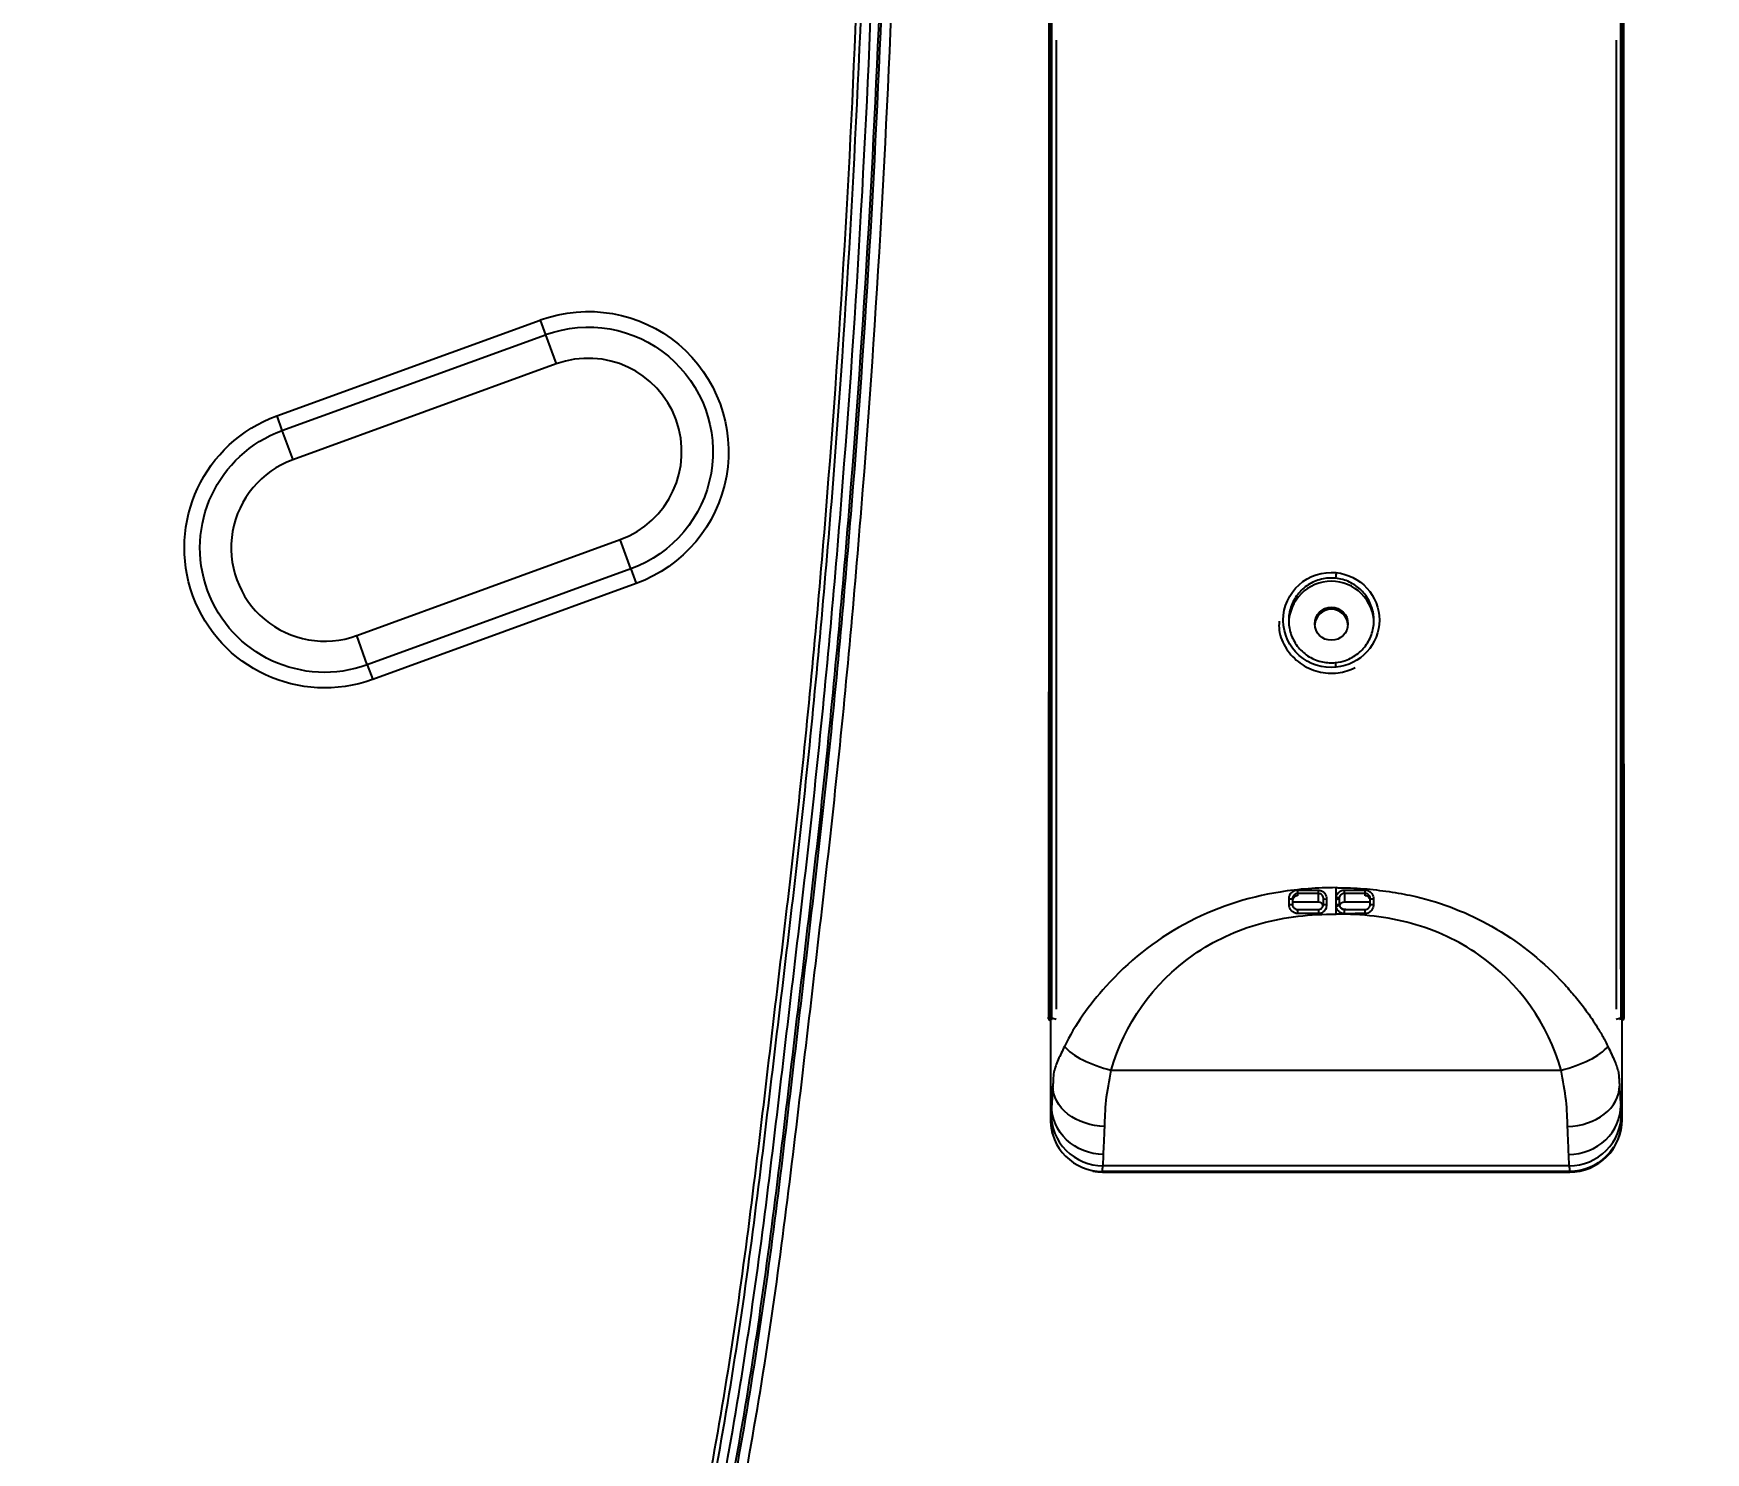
# Model space of a CAD drawing. Header units: millimetres. Extents: x 28 to 2369, y -329 to 1679.
# Drawn here: x 1919.2 to 2080.1, y 1055.6 to 1192.2 of the extents above; entities that cross this region are included whole.
import ezdxf

# ---------------------------------------------------------------- set-up
doc = ezdxf.new("R2010")
doc.units = ezdxf.units.MM
doc.layers.get('Defpoints').update_dxf_attribs({"linetype": 'CONTINUOUS'})
doc.layers.add('1LINE', color=7, linetype='CONTINUOUS')
doc.styles.add('Annotative', font='malgun.ttf')
doc.dimstyles.new('WOO', dxfattribs={"dimtxt": 20, "dimasz": 2, "dimexe": 1.25, "dimexo": 0.3, "dimgap": 1, "dimtad": 1, "dimdec": 1, "dimzin": 1, "dimdsep": 46, "dimtxsty": 'Annotative', "dimcen": 0, "dimclrd": 1, "dimclre": 1, "dimclrt": 2, "dimadec": 0, "dimazin": 0, "dimtfac": 1, "dimtdec": 1, "dimtofl": 0, "dimtmove": 0, "dimatfit": 3, "dimfxl": 0, "dimarcsym": 0})

# ---------------------------------------------------------------- blocks, each defined once
blk = doc.blocks.new('*D14')
at = {"layer": '1LINE', "color": 1, "lineweight": -2}
for p, q in [((1882.84, 1304.92), (2123.76, 1304.92)), ((2122.51, 1302.92), (2122.51, 846.68)), ((1807.34, 844.68), (2123.76, 844.68))]:
    blk.add_line(p, q, dxfattribs=at)
at = {"layer": '1LINE', "color": 1}
for points in [[(2122.18, 1302.92), (2122.84, 1302.92), (2122.51, 1304.92)], [(2122.18, 846.68), (2122.84, 846.68), (2122.51, 844.68)]]:
    blk.add_solid(points, dxfattribs=at)
at = {"layer": 'Defpoints', "color": 0}
for p in [(1882.54, 1304.92, 0), (1807.04, 844.68), (2122.51, 844.68)]:
    blk.add_point(p, dxfattribs=at)
at = {"layer": '1LINE', "color": 2, "insert": (2111.18, 1074.8), "char_height": 20, "attachment_point": 5, "rotation": 90, "style": 'Annotative'}
blk.add_mtext('460', dxfattribs=at)
blk = doc.blocks.new('*D15')
at = {"layer": '1LINE', "color": 1, "lineweight": -2}
for p, q in [((1882.84, 1342.52), (2179.26, 1342.52)), ((2178.01, 846.68), (2178.01, 1340.52)), ((1807.34, 844.68), (2179.26, 844.68))]:
    blk.add_line(p, q, dxfattribs=at)
at = {"layer": '1LINE', "color": 1}
for points in [[(2177.68, 1340.52), (2178.35, 1340.52), (2178.01, 1342.52)], [(2177.68, 846.68), (2178.35, 846.68), (2178.01, 844.68)]]:
    blk.add_solid(points, dxfattribs=at)
at = {"layer": 'Defpoints', "color": 0}
for p in [(1882.54, 1342.52, 0), (2178.01, 1342.52), (1807.04, 844.68)]:
    blk.add_point(p, dxfattribs=at)
at = {"layer": '1LINE', "color": 2, "insert": (2166.68, 1093.6), "char_height": 20, "attachment_point": 5, "rotation": 90, "style": 'Annotative'}
blk.add_mtext('498', dxfattribs=at)

msp = doc.modelspace()

# ---------------------------------------------------------------- linework, layer by layer
at = {"layer": '1LINE'}
for p, q in [((1942.57, 1155.4), (1967.94, 1164.63)), ((1967.94, 1164.63), (1968.46, 1163.22)), ((1943.08, 1153.99), (1968.46, 1163.22)), ((1968.46, 1163.22), (1969.48, 1160.4)), ((1969.48, 1160.4), (1944.11, 1151.17)), ((1942.57, 1155.4), (1943.08, 1153.99)), ((1943.08, 1153.99), (1944.11, 1151.17)), ((1950.27, 1134.26), (1975.64, 1143.49)), ((1976.66, 1140.67), (1975.64, 1143.49)), ((1976.66, 1140.67), (1951.29, 1131.44)), ((1976.66, 1140.67), (1977.18, 1139.26)), ((1977.18, 1139.26), (1951.81, 1130.03)), ((1951.29, 1131.44), (1950.27, 1134.26)), ((1951.29, 1131.44), (1951.81, 1130.03)), ((2040.84, 1109.41), (2040.84, 1109.2)), ((2042.84, 1108.59), (2042.84, 1109.42)), ((2045.34, 1109.42), (2045.34, 1108.59)), ((2047.34, 1109.2), (2047.34, 1109.41)), ((2042.84, 1108.59), (2040.34, 1108.59)), ((2047.84, 1108.59), (2045.34, 1108.59)), ((2016.86, 1097.45), (2016.86, 1097.51)), ((2017.18, 1097.32), (2017.17, 1097.4)), ((2071.92, 1097.33), (2071.94, 1097.4)), ((2072.24, 1097.51), (2072.24, 1097.45)), ((2022.9, 1092.42), (2066.21, 1092.42)), ((2067.05, 1082.65), (2022.05, 1082.65)), ((2067.05, 1082.65), (2022.06, 1082.65)), ((2067, 1083.19), (2022.11, 1083.19))]:
    msp.add_line(p, q, dxfattribs=at)
at = {"layer": '1LINE', "extrusion": (-1.0676e-27, -5.81175e-12, -1)}
for centre, radius, start, end in [((-1972.56, 1151.95, 0), 13.5, 70, 250), ((-1972.56, 1151.95, 0), 12, 70, 250), ((-1947.19, 1142.71, 0), 13.5, 250, 70), ((-1947.19, 1142.71, 0), 12, 250, 70)]:
    msp.add_arc(centre, radius, start, end, dxfattribs=at)
at = {"layer": '1LINE'}
for centre, start, end in [((1972.56, 1151.95, 0), 290, 110), ((1947.19, 1142.71, 0), 110, 290)]:
    msp.add_arc(centre, 9, start, end, dxfattribs=at)
for centre, major_axis, ratio, start_param, end_param in [((2044.55, 1140.26), (-0.051, -0.497), 0.008808, 4.624951, 6.204252), ((2044.09, 1135.39), (4.1, 0), 0.996854, 1.570796, 3.141592), ((2044.09, 1135.39), (4.1, 0), 0.996854, 0, 1.570797), ((2044.09, 1135.19), (1.6, 0), 0.996854, 1.570795, 3.079444), ((2044.09, 1135.19), (1.6, 0), 0.996854, 0.062145, 1.570795), ((2040.84, 1109.71), (-0.001, 0.3), 0.059087, 1.453724, 3.062114), ((2042.84, 1109.71), (-0.001, 0.3), 0.024686, 1.484222, 3.062229), ((2045.34, 1109.72), (0, 0.3), 0.010807, 3.241459, 4.792574), ((2047.34, 1109.71), (0.001, 0.3), 0.041992, 3.221003, 4.812352), ((2040.04, 1108.91), (0.3, 0), 0.03212, 4.657759, 6.283185), ((2040.04, 1108.4), (0.3, 0), 0.137472, 4.672642, 6.283185), ((2040.84, 1107.58), (0, 0.3), 0.008013, 6.217838, 8.188742), ((2042.84, 1107.59), (0, 0.3), 0.00111, 6.203846, 8.228479), ((2042.84, 1108.09), (-0.5, 0), 0.996854, 3.45016, 4.712389), ((2043.64, 1108.91), (0.3, 0), 0.090009, 3.141593, 4.703854), ((2043.64, 1108.41), (0.3, 0), 0.197899, 3.141593, 4.7068), ((2044.54, 1108.91), (0.3, 0), 0.092367, 4.712323, 6.283185), ((2044.54, 1108.41), (0.3, 0), 0.200358, 4.712346, 6.283185), ((2045.34, 1108.09), (-0.5, 0), 0.996854, 4.712389, 5.952094), ((2045.34, 1107.59), (0, 0.3), 0.000261, 4.329734, 6.362525), ((2047.34, 1107.58), (0, 0.3), 0.003629, 4.355156, 6.359964), ((2048.14, 1108.91), (0.3, 0), 0.054721, 3.141593, 4.752111), ((2048.14, 1108.4), (0.3, 0), 0.161064, 3.141593, 4.740283), ((2017.26, 1097.51), (-0.4, 0), 0.996854, 6.282541, 7.29314), ((2017.26, 1097.51), (-0.2, 0), 0.996854, 0.3201, 1.570796), ((2071.84, 1097.51), (-0.2, 0), 0.996854, 1.570796, 2.825604), ((2071.84, 1097.51), (-0.4, 0), 0.996854, 2.131538, 3.142237), ((2022.9, 1094.33), (4.82, -1.34), 0.369824, 3.623353, 4.815019), ((2066.21, 1094.33), (-4.82, -1.34), 0.369824, 1.468166, 2.659832), ((2022.11, 1088.18), (4.93, -0.82), 0.996768, 3.29529, 4.876602), ((2067, 1088.18), (-4.93, -0.82), 0.996768, 1.406583, 2.987896)]:
    msp.add_ellipse(centre, major_axis=major_axis, ratio=ratio, start_param=start_param, end_param=end_param, dxfattribs=at)
msp.add_ellipse((2044.09, 1135.39), major_axis=(1.6, 0), ratio=0.996854, dxfattribs=at)
for points, degree in [([(2072.05, 1337.85), (2072.02, 1257.73), (2071.99, 1177.62), (2072.04, 1097.51)], 3), ([(2072.05, 1337.85), (2072.04, 1254.45), (2072.04, 1171.04), (2072.05, 1087.64)], 3), ([(2072.25, 1337.85), (2072.22, 1257.73), (2072.19, 1177.62), (2072.24, 1097.51)], 3), ([(2016.88, 1258.04), (2016.9, 1204.53), (2016.9, 1151.02), (2016.86, 1097.51)], 3), ([(2017.06, 1258.04), (2017.06, 1201.24), (2017.06, 1144.44), (2017.05, 1087.64)], 3), ([(2016.89, 1192.22), (2016.89, 1191.22), (2016.89, 1190.21), (2016.89, 1189.21)], 3), ([(2017.6, 1191.56), (2017.6, 1162.31), (2017.6, 1133.06), (2017.6, 1103.81)], 3), ([(2071.51, 1191.56), (2071.51, 1147.68), (2071.51, 1103.81)], 2), ([(2072.21, 1189.18), (2072.21, 1190.19), (2072.21, 1191.2), (2072.21, 1192.21)], 3), ([(2044.55, 1109.98), (2042.76, 1109.98), (2040.96, 1109.85), (2039.15, 1109.56)], 3), ([(2042.84, 1109.42), (2042.17, 1109.42), (2041.5, 1109.41), (2040.84, 1109.41)], 3), ([(2044.54, 1108.89), (2044.54, 1108.95), (2044.54, 1109), (2044.55, 1109.06)], 3), ([(2044.55, 1109.06), (2044.55, 1109.37), (2044.55, 1109.67), (2044.55, 1109.98)], 3), ([(2044.55, 1109.06), (2044.7, 1109.03), (2044.84, 1109.01), (2044.85, 1109.02)], 3), ([(2044.85, 1109.02), (2044.84, 1108.98), (2044.84, 1108.95), (2044.84, 1108.91)], 3), ([(2047.34, 1109.41), (2046.67, 1109.42), (2046, 1109.42), (2045.34, 1109.42)], 3), ([(2040.02, 1108.36), (2040.02, 1108.54), (2040.02, 1108.72), (2040.02, 1108.9)], 3), ([(2040.34, 1108.91), (2040.34, 1108.74), (2040.34, 1108.57), (2040.34, 1108.4)], 3), ([(2040.84, 1107.88), (2041.5, 1107.88), (2042.17, 1107.88), (2042.84, 1107.88)], 3), ([(2043.34, 1108.41), (2043.34, 1108.57), (2043.34, 1108.74), (2043.34, 1108.91)], 3), ([(2043.63, 1108.89), (2043.63, 1108.71), (2043.63, 1108.53), (2043.63, 1108.35)], 3), ([(2044.55, 1108.17), (2044.54, 1108.23), (2044.54, 1108.29), (2044.54, 1108.35)], 3), ([(2044.85, 1108.3), (2044.86, 1108.27), (2044.71, 1108.2), (2044.55, 1108.17)], 3), ([(2044.55, 1107.44), (2044.55, 1107.68), (2044.55, 1107.92), (2044.55, 1108.17)], 3), ([(2044.84, 1108.41), (2044.84, 1108.37), (2044.84, 1108.34), (2044.85, 1108.3)], 3), ([(2045.34, 1107.88), (2046, 1107.88), (2046.67, 1107.88), (2047.34, 1107.88)], 3), ([(2047.84, 1108.4), (2047.84, 1108.57), (2047.84, 1108.74), (2047.84, 1108.91)], 3), ([(2048.15, 1108.89), (2048.15, 1108.71), (2048.14, 1108.53), (2048.14, 1108.36)], 3), ([(2017.6, 1103.81), (2017.6, 1101.97), (2017.6, 1100.13), (2017.6, 1098.29)], 3), ([(2071.51, 1103.81), (2071.51, 1101.05), (2071.51, 1098.29)], 2), ([(2022.39, 1100.48), (2020.79, 1098.69), (2019.4, 1096.78), (2018.4, 1094.69)], 3), ([(2017.06, 1097.51), (2016.86, 1097.51)], 1), ([(2017.07, 1097.12), (2016.95, 1097.2), (2016.86, 1097.33), (2016.86, 1097.45)], 3), ([(2017.6, 1097.3), (2017.45, 1097.33), (2017.31, 1097.37), (2017.17, 1097.4)], 3), ([(2071.94, 1097.4), (2071.8, 1097.37), (2071.65, 1097.33), (2071.51, 1097.3)], 3), ([(2072.04, 1097.45), (2072.04, 1097.43), (2072.01, 1097.42), (2071.94, 1097.4)], 3), ([(2072.04, 1097.51), (2072.24, 1097.51)], 1), ([(2072.24, 1097.45), (2072.24, 1097.33), (2072.15, 1097.2), (2072.04, 1097.12)], 3), ([(2017.11, 1088.24), (2017.08, 1088.03), (2017.06, 1087.83), (2017.05, 1087.64)], 3), ([(2017.16, 1089.02), (2017.14, 1088.59), (2017.12, 1088.33), (2017.11, 1088.24)], 3), ([(2072, 1088.24), (2072.02, 1088.04), (2072.03, 1087.84), (2072.05, 1087.64)], 3), ([(2017.06, 1087.59), (2017.06, 1087.11), (2017.13, 1086.63), (2017.27, 1086.17)], 3), ([(2022.16, 1084.3), (2022.19, 1084.95), (2022.22, 1085.85), (2022.28, 1086.98)], 3), ([(2066.94, 1084.3), (2066.91, 1084.95), (2066.88, 1085.85), (2066.83, 1086.98)], 3), ([(2022.11, 1083.19), (2022.12, 1083.32), (2022.14, 1083.69), (2022.16, 1084.3)], 3), ([(2067, 1083.19), (2066.98, 1083.32), (2066.97, 1083.69), (2066.94, 1084.3)], 3), ([(2021.14, 1082.69), (2021.44, 1082.63), (2021.75, 1082.6), (2022.06, 1082.6)], 3), ([(2022.05, 1082.65), (2022.06, 1082.83), (2022.08, 1083.01), (2022.11, 1083.19)], 3), ([(2022.06, 1082.6), (2022.06, 1082.65)], 1), ([(2067.05, 1082.65), (2067.05, 1082.83), (2067.03, 1083.01), (2067, 1083.19)], 3), ([(2067.05, 1082.6), (2067.05, 1082.65)], 1)]:
    msp.add_open_spline(points, degree=degree, dxfattribs=at)
for points, knots in [([(2072.21, 1192.21), (2072.21, 1200.68), (2072.22, 1249.2), (2072.24, 1297.73), (2072.25, 1337.79)], [0, 0, 0, 0, 0.174529, 1, 1, 1, 1]), ([(2017.08, 1258.03), (2017.09, 1242.94), (2017.09, 1227.84), (2017.09, 1174.33), (2017.09, 1135.92), (2017.06, 1097.51)], [0, 0, 0, 0, 0.282137, 0.282137, 1, 1, 1, 1]), ([(1807.04, 849.35), (1816.49, 849.36), (1825.95, 850.29), (1844.26, 853.84), (1853.16, 856.45), (1870.42, 863.44), (1878.86, 867.9), (1894.37, 878.31), (1901.53, 884.26), (1915.13, 897.05), (1921.6, 903.94), (1933.48, 918.33), (1938.92, 925.87), (1948.84, 941.59), (1953.33, 949.81), (1961.2, 966.86), (1964.51, 975.57), (1973.6, 1001.94), (1978.64, 1019.82), (1984.59, 1047.11), (1986.31, 1056.29), (1989.17, 1074.78), (1990.26, 1084.05), (1992.44, 1102.6), (1993.57, 1111.87), (1995.51, 1130.45), (1996.34, 1139.74), (1998.54, 1167.67), (1999.57, 1186.32), (2000.15, 1205.02)], [0, 0, 0, 0, 0.0625, 0.0625, 0.125, 0.125, 0.1875, 0.1875, 0.25, 0.25, 0.3125, 0.3125, 0.375, 0.375, 0.4375, 0.4375, 0.5, 0.5, 0.625, 0.625, 0.6875, 0.6875, 0.75, 0.75, 0.8125, 0.8125, 0.875, 0.875, 1, 1, 1, 1]), ([(2000.93, 1204.99), (2000.35, 1186.25), (1999.32, 1167.54), (1997.11, 1139.54), (1996.28, 1130.22), (1994.33, 1111.6), (1993.2, 1102.3), (1991.01, 1083.7), (1989.91, 1074.4), (1987.04, 1055.87), (1985.3, 1046.66), (1979.32, 1019.31), (1974.26, 1001.39), (1965.12, 974.95), (1961.79, 966.22), (1953.86, 949.13), (1949.35, 940.9), (1939.38, 925.15), (1933.91, 917.61), (1921.98, 903.19), (1915.49, 896.29), (1901.83, 883.49), (1894.65, 877.53), (1879.07, 867.12), (1870.61, 862.65), (1853.3, 855.67), (1844.38, 853.05), (1826.01, 849.5), (1816.51, 848.57), (1807.04, 848.56)], [0, 0, 0, 0, 0.125, 0.125, 0.1875, 0.1875, 0.25, 0.25, 0.3125, 0.3125, 0.375, 0.375, 0.5, 0.5, 0.5625, 0.5625, 0.625, 0.625, 0.6875, 0.6875, 0.75, 0.75, 0.8125, 0.8125, 0.875, 0.875, 0.9375, 0.9375, 1, 1, 1, 1]), ([(1998.7, 1204.67), (1998.12, 1186.2), (1997.11, 1167.75), (1994.95, 1140.13), (1994.12, 1130.93), (1992.24, 1112.55), (1991.11, 1103.4), (1988.94, 1085.08), (1987.88, 1075.91), (1985.14, 1057.73), (1983.47, 1048.71), (1977.69, 1021.84), (1972.78, 1004.17), (1963.91, 978.04), (1960.71, 969.39), (1953.07, 952.38), (1948.62, 944.03), (1938.79, 928.15), (1933.4, 920.54), (1921.6, 906.03), (1915.17, 899.1), (1901.66, 886.21), (1894.55, 880.21), (1879.16, 869.68), (1870.75, 865.13), (1853.41, 857.98), (1844.46, 855.31), (1826.02, 851.68), (1816.52, 850.73), (1807.04, 850.72)], [0, 0, 0, 0, 0.125, 0.125, 0.1875, 0.1875, 0.25, 0.25, 0.3125, 0.3125, 0.375, 0.375, 0.5, 0.5, 0.5625, 0.5625, 0.625, 0.625, 0.6875, 0.6875, 0.75, 0.75, 0.8125, 0.8125, 0.875, 0.875, 0.9375, 0.9375, 1, 1, 1, 1]), ([(1807.04, 850.23), (1816.1, 850.24), (1825.1, 851.08), (1842.98, 854.43), (1851.89, 856.96), (1869.43, 863.93), (1877.68, 868.25), (1893.18, 878.52), (1900.45, 884.51), (1921, 903.74), (1932.84, 918), (1947.78, 941.56), (1952.32, 949.83), (1960.22, 966.84), (1963.53, 975.55), (1972.64, 1001.91), (1977.68, 1019.8), (1983.66, 1047.12), (1985.4, 1056.34), (1988.24, 1074.8), (1989.32, 1084.06), (1991.51, 1102.57), (1992.66, 1111.82), (1994.56, 1130.34), (1995.4, 1139.62), (1997.59, 1167.45), (1998.61, 1186.04), (1999.2, 1204.65)], [0, 0, 0, 0, 0.0625, 0.0625, 0.125, 0.125, 0.1875, 0.1875, 0.25, 0.25, 0.375, 0.375, 0.4375, 0.4375, 0.5, 0.5, 0.625, 0.625, 0.6875, 0.6875, 0.75, 0.75, 0.8125, 0.8125, 0.875, 0.875, 1, 1, 1, 1]), ([(2001.13, 1204.65), (2000.54, 1185.92), (1999.51, 1167.22), (1997.3, 1139.24), (1996.46, 1129.92), (1994.51, 1111.31), (1993.38, 1102.03), (1991.2, 1083.44), (1990.1, 1074.15), (1987.22, 1055.62), (1985.47, 1046.4), (1979.47, 1019.02), (1974.4, 1001.08), (1965.24, 974.64), (1961.9, 965.91), (1953.95, 948.83), (1949.43, 940.61), (1939.44, 924.86), (1933.97, 917.33), (1922.04, 902.93), (1915.54, 896.04), (1901.87, 883.23), (1894.67, 877.28), (1879.1, 866.88), (1870.63, 862.42), (1853.3, 855.43), (1844.37, 852.82), (1826, 849.26), (1816.52, 848.34), (1807.04, 848.32)], [0, 0, 0, 0, 0.125, 0.125, 0.1875, 0.1875, 0.25, 0.25, 0.3125, 0.3125, 0.375, 0.375, 0.5, 0.5, 0.5625, 0.5625, 0.625, 0.625, 0.6875, 0.6875, 0.75, 0.75, 0.8125, 0.8125, 0.875, 0.875, 0.9375, 0.9375, 1, 1, 1, 1]), ([(1807.04, 847.33), (1816.54, 847.35), (1826.05, 848.28), (1844.48, 851.83), (1853.44, 854.44), (1870.82, 861.42), (1879.32, 865.87), (1894.96, 876.26), (1902.19, 882.21), (1915.93, 895.02), (1922.45, 901.92), (1934.45, 916.34), (1939.96, 923.88), (1950.01, 939.64), (1954.56, 947.87), (1962.58, 964.98), (1965.95, 973.72), (1975.18, 1000.22), (1980.28, 1018.21), (1986.33, 1045.65), (1988.09, 1054.89), (1991, 1073.48), (1992.12, 1082.82), (1994.31, 1101.51), (1995.45, 1110.85), (1997.42, 1129.56), (1998.26, 1138.92), (2000.48, 1167.03), (2001.51, 1185.81), (2002.11, 1204.62)], [0, 0, 0, 0, 0.0625, 0.0625, 0.125, 0.125, 0.1875, 0.1875, 0.25, 0.25, 0.3125, 0.3125, 0.375, 0.375, 0.4375, 0.4375, 0.5, 0.5, 0.625, 0.625, 0.6875, 0.6875, 0.75, 0.75, 0.8125, 0.8125, 0.875, 0.875, 1, 1, 1, 1]), ([(2017.17, 1097.4), (2017.18, 1117.43), (2017.19, 1151.25), (2017.19, 1185.08), (2017.19, 1198.87)], [0, 0, 0, 0, 0.592087, 1, 1, 1, 1]), ([(2071.91, 1198.79), (2071.91, 1185.02), (2071.91, 1151.22), (2071.93, 1117.43), (2071.94, 1097.4)], [0, 0, 0, 0, 0.407441, 1, 1, 1, 1]), ([(2039.45, 1135.68), (2039.45, 1135.7), (2039.45, 1135.72), (2039.45, 1137.03), (2040.03, 1138.3), (2041.94, 1140), (2043.26, 1140.44), (2044.55, 1140.31)], [0, 0, 0, 0, 0.00801, 0.00801, 0.504005, 0.504005, 1, 1, 1, 1]), ([(2044.5, 1139.77), (2044.04, 1139.81), (2043.57, 1139.78), (2042.68, 1139.57), (2042.25, 1139.38), (2041.48, 1138.89), (2041.13, 1138.57), (2040.57, 1137.84), (2040.34, 1137.43), (2040.05, 1136.56), (2039.98, 1136.09), (2039.99, 1135.18), (2040.08, 1134.72), (2040.39, 1133.87), (2040.63, 1133.46), (2041.21, 1132.76), (2041.56, 1132.45), (2042.35, 1131.98), (2042.79, 1131.81), (2043.65, 1131.63), (2044.08, 1131.6), (2044.5, 1131.65)], [0, 0, 0, 0, 0.100803, 0.100803, 0.201607, 0.201607, 0.302436, 0.302436, 0.403326, 0.403326, 0.504131, 0.504131, 0.604762, 0.604762, 0.705472, 0.705472, 0.806451, 0.806451, 0.907462, 0.907462, 1, 1, 1, 1]), ([(2044.5, 1131.65), (2044.83, 1131.68), (2045.15, 1131.75), (2045.89, 1132.01), (2046.3, 1132.24), (2047.02, 1132.82), (2047.33, 1133.17), (2047.81, 1133.94), (2047.99, 1134.38), (2048.19, 1135.27), (2048.21, 1135.73), (2048.1, 1136.64), (2047.97, 1137.09), (2047.56, 1137.91), (2047.29, 1138.3), (2046.63, 1138.94), (2046.24, 1139.21), (2045.41, 1139.6), (2044.96, 1139.72), (2044.5, 1139.77)], [0, 0, 0, 0, 0.081412, 0.081412, 0.196388, 0.196388, 0.311278, 0.311278, 0.425985, 0.425985, 0.540714, 0.540714, 0.655554, 0.655554, 0.770386, 0.770386, 0.885189, 0.885189, 1, 1, 1, 1]), ([(2044.55, 1140.31), (2045.69, 1140.19), (2046.75, 1139.66), (2048.27, 1137.99), (2048.71, 1136.87), (2048.71, 1134.63), (2048.27, 1133.5), (2046.76, 1131.86), (2045.69, 1131.32), (2044.55, 1131.2)], [0, 0, 0, 0, 0.25, 0.25, 0.5, 0.5, 0.75, 0.75, 1, 1, 1, 1]), ([(2039.08, 1135.63), (2039.04, 1135.34), (2039.03, 1134.42), (2039.68, 1132.92), (2041, 1131.5), (2042.79, 1130.67), (2044.69, 1130.55), (2045.84, 1130.91), (2046.38, 1131.17)], [0, 0, 0, 0, 0.084254, 0.271245, 0.458425, 0.645809, 0.832929, 1, 1, 1, 1]), ([(2044.55, 1131.2), (2043.26, 1131.07), (2041.94, 1131.5), (2040.05, 1133.18), (2039.47, 1134.41), (2039.45, 1135.68)], [0, 0, 0, 0, 0.50407, 0.50407, 1, 1, 1, 1]), ([(2044.55, 1131.2), (2044.55, 1131.26), (2044.54, 1131.31), (2044.53, 1131.41), (2044.52, 1131.46), (2044.52, 1131.53), (2044.51, 1131.56), (2044.5, 1131.63), (2044.5, 1131.65), (2044.5, 1131.65)], [0, 0, 0, 0, 0.218518, 0.218518, 0.437035, 0.437035, 0.615502, 0.615502, 1, 1, 1, 1]), ([(2039.15, 1109.56), (2035.96, 1109.05), (2032.79, 1108.02), (2027.03, 1104.87), (2024.5, 1102.83), (2022.39, 1100.48)], [0, 0, 0, 0, 0.5, 0.5, 1, 1, 1, 1]), ([(2040.02, 1108.9), (2040.02, 1108.96), (2040.02, 1109.02), (2040.06, 1109.18), (2040.09, 1109.27), (2040.18, 1109.43), (2040.24, 1109.5), (2040.39, 1109.62), (2040.47, 1109.67), (2040.64, 1109.73), (2040.73, 1109.74), (2040.82, 1109.74)], [0, 0, 0, 0, 0.14431, 0.14431, 0.36312, 0.36312, 0.578216, 0.578216, 0.78995, 0.78995, 1, 1, 1, 1]), ([(2040.84, 1109.41), (2040.78, 1109.41), (2040.72, 1109.4), (2040.62, 1109.36), (2040.57, 1109.33), (2040.48, 1109.26), (2040.44, 1109.22), (2040.38, 1109.13), (2040.36, 1109.07), (2040.34, 1108.98), (2040.34, 1108.94), (2040.34, 1108.91)], [0, 0, 0, 0, 0.214824, 0.214824, 0.4295, 0.4295, 0.644139, 0.644139, 0.859181, 0.859181, 1, 1, 1, 1]), ([(2040.84, 1109.2), (2040.78, 1109.2), (2040.72, 1109.19), (2040.62, 1109.15), (2040.57, 1109.12), (2040.48, 1109.05), (2040.44, 1109.01), (2040.38, 1108.91), (2040.36, 1108.86), (2040.34, 1108.77), (2040.34, 1108.73), (2040.34, 1108.69)], [0, 0, 0, 0, 0.21328, 0.21328, 0.426543, 0.426543, 0.640006, 0.640006, 0.853345, 0.853345, 1, 1, 1, 1]), ([(2040.82, 1109.74), (2041.02, 1109.74), (2041.22, 1109.74), (2041.89, 1109.74), (2042.36, 1109.74), (2042.83, 1109.74)], [0, 0, 0, 0, 0.298181, 0.298181, 1, 1, 1, 1]), ([(2042.83, 1109.74), (2042.89, 1109.74), (2042.95, 1109.73), (2043.1, 1109.7), (2043.19, 1109.66), (2043.34, 1109.56), (2043.4, 1109.49), (2043.52, 1109.34), (2043.56, 1109.26), (2043.62, 1109.08), (2043.63, 1108.98), (2043.63, 1108.89)], [0, 0, 0, 0, 0.144433, 0.144433, 0.353029, 0.353029, 0.564353, 0.564353, 0.781152, 0.781152, 1, 1, 1, 1]), ([(2043.34, 1108.91), (2043.34, 1108.97), (2043.33, 1109.03), (2043.29, 1109.13), (2043.26, 1109.18), (2043.19, 1109.27), (2043.15, 1109.31), (2043.06, 1109.37), (2043.01, 1109.39), (2042.91, 1109.41), (2042.87, 1109.42), (2042.84, 1109.42)], [0, 0, 0, 0, 0.215678, 0.215678, 0.429251, 0.429251, 0.640186, 0.640186, 0.85192, 0.85192, 1, 1, 1, 1]), ([(2044.55, 1109.98), (2044.69, 1109.98), (2045.68, 1109.97), (2047.49, 1109.9), (2049.14, 1109.67), (2049.95, 1109.56)], [0, 0, 0, 0, 0.074293, 0.547453, 1, 1, 1, 1]), ([(2044.55, 1109.06), (2044.55, 1109.07), (2044.55, 1109.07), (2044.58, 1109.17), (2044.61, 1109.26), (2044.71, 1109.42), (2044.77, 1109.5), (2044.91, 1109.61), (2044.99, 1109.66), (2045.16, 1109.73), (2045.25, 1109.74), (2045.34, 1109.74)], [0, 0, 0, 0, 0.01705, 0.01705, 0.267522, 0.267522, 0.51532, 0.51532, 0.759135, 0.759135, 1, 1, 1, 1]), ([(2045.34, 1109.42), (2045.28, 1109.42), (2045.22, 1109.41), (2045.12, 1109.37), (2045.07, 1109.34), (2044.98, 1109.27), (2044.94, 1109.23), (2044.88, 1109.14), (2044.86, 1109.08), (2044.85, 1109.03), (2044.85, 1109.02), (2044.85, 1109.02)], [0, 0, 0, 0, 0.245762, 0.245762, 0.491561, 0.491561, 0.737314, 0.737314, 0.983278, 0.983278, 1, 1, 1, 1]), ([(2045.34, 1109.74), (2045.54, 1109.74), (2045.74, 1109.74), (2046.41, 1109.74), (2046.88, 1109.74), (2047.35, 1109.74)], [0, 0, 0, 0, 0.298481, 0.298481, 1, 1, 1, 1]), ([(2047.84, 1108.91), (2047.84, 1108.97), (2047.83, 1109.02), (2047.79, 1109.13), (2047.76, 1109.18), (2047.69, 1109.27), (2047.65, 1109.31), (2047.55, 1109.37), (2047.5, 1109.39), (2047.41, 1109.41), (2047.37, 1109.41), (2047.34, 1109.41)], [0, 0, 0, 0, 0.21628, 0.21628, 0.431358, 0.431358, 0.645275, 0.645275, 0.859348, 0.859348, 1, 1, 1, 1]), ([(2047.84, 1108.69), (2047.84, 1108.75), (2047.83, 1108.81), (2047.79, 1108.91), (2047.76, 1108.97), (2047.69, 1109.06), (2047.65, 1109.09), (2047.55, 1109.15), (2047.5, 1109.18), (2047.41, 1109.2), (2047.37, 1109.2), (2047.34, 1109.2)], [0, 0, 0, 0, 0.219354, 0.219354, 0.439164, 0.439164, 0.652774, 0.652774, 0.864316, 0.864316, 1, 1, 1, 1]), ([(2047.35, 1109.74), (2047.41, 1109.74), (2047.47, 1109.74), (2047.61, 1109.7), (2047.7, 1109.66), (2047.85, 1109.56), (2047.92, 1109.5), (2048.03, 1109.35), (2048.08, 1109.26), (2048.13, 1109.08), (2048.15, 1108.99), (2048.15, 1108.89)], [0, 0, 0, 0, 0.137441, 0.137441, 0.347935, 0.347935, 0.561307, 0.561307, 0.77919, 0.77919, 1, 1, 1, 1]), ([(2049.95, 1109.56), (2050.71, 1109.43), (2054.07, 1108.81), (2059.98, 1106.46), (2064.48, 1102.9), (2066.5, 1100.7), (2066.71, 1100.48)], [0, 0, 0, 0, 0.114945, 0.512453, 0.949793, 1, 1, 1, 1]), ([(2022.9, 1092.42), (2024.13, 1096.83), (2026.9, 1100.75), (2032.77, 1104.88), (2034.95, 1105.89), (2039.66, 1107.18), (2042.09, 1107.44), (2044.55, 1107.44)], [0, 0, 0, 0, 0.5, 0.5, 0.75, 0.75, 1, 1, 1, 1]), ([(2040.83, 1107.49), (2040.78, 1107.49), (2040.74, 1107.49), (2040.6, 1107.52), (2040.51, 1107.56), (2040.35, 1107.66), (2040.27, 1107.73), (2040.15, 1107.88), (2040.11, 1107.97), (2040.04, 1108.16), (2040.02, 1108.26), (2040.02, 1108.36)], [0, 0, 0, 0, 0.108478, 0.108478, 0.322165, 0.322165, 0.546639, 0.546639, 0.772498, 0.772498, 1, 1, 1, 1]), ([(2040.34, 1108.4), (2040.34, 1108.34), (2040.35, 1108.28), (2040.38, 1108.17), (2040.41, 1108.12), (2040.49, 1108.03), (2040.53, 1107.99), (2040.63, 1107.93), (2040.69, 1107.9), (2040.77, 1107.89), (2040.81, 1107.88), (2040.84, 1107.88)], [0, 0, 0, 0, 0.22468, 0.22468, 0.450406, 0.450406, 0.676258, 0.676258, 0.891061, 0.891061, 1, 1, 1, 1]), ([(2042.84, 1107.48), (2042.64, 1107.48), (2042.44, 1107.48), (2041.77, 1107.48), (2041.3, 1107.48), (2040.83, 1107.49)], [0, 0, 0, 0, 0.299709, 0.299709, 1, 1, 1, 1]), ([(2042.84, 1107.88), (2042.89, 1107.88), (2042.94, 1107.89), (2043.04, 1107.93), (2043.09, 1107.95), (2043.17, 1108.02), (2043.21, 1108.06), (2043.27, 1108.15), (2043.3, 1108.2), (2043.33, 1108.31), (2043.34, 1108.36), (2043.34, 1108.41)], [0, 0, 0, 0, 0.185838, 0.185838, 0.375917, 0.375917, 0.581372, 0.581372, 0.808598, 0.808598, 1, 1, 1, 1]), ([(2043.63, 1108.35), (2043.63, 1108.26), (2043.62, 1108.18), (2043.57, 1108), (2043.53, 1107.91), (2043.43, 1107.76), (2043.37, 1107.69), (2043.23, 1107.59), (2043.16, 1107.55), (2043, 1107.49), (2042.92, 1107.48), (2042.84, 1107.48)], [0, 0, 0, 0, 0.19373, 0.19373, 0.419524, 0.419524, 0.622436, 0.622436, 0.811983, 0.811983, 1, 1, 1, 1]), ([(2044.54, 1108.35), (2044.54, 1108.46), (2044.54, 1108.57), (2044.54, 1108.75), (2044.54, 1108.82), (2044.54, 1108.89)], [0, 0, 0, 0, 0.627798, 0.627798, 1, 1, 1, 1]), ([(2045.34, 1107.47), (2045.29, 1107.47), (2045.25, 1107.48), (2045.12, 1107.5), (2045.03, 1107.53), (2044.86, 1107.64), (2044.79, 1107.7), (2044.66, 1107.86), (2044.62, 1107.95), (2044.57, 1108.09), (2044.56, 1108.13), (2044.55, 1108.17)], [0, 0, 0, 0, 0.106567, 0.106567, 0.353153, 0.353153, 0.618907, 0.618907, 0.885996, 0.885996, 1, 1, 1, 1]), ([(2066.21, 1092.42), (2064.98, 1096.83), (2062.21, 1100.75), (2056.34, 1104.88), (2054.15, 1105.89), (2049.44, 1107.18), (2047.01, 1107.44), (2044.55, 1107.44)], [0, 0, 0, 0, 0.5, 0.5, 0.75, 0.75, 1, 1, 1, 1]), ([(2044.84, 1108.91), (2044.84, 1108.85), (2044.84, 1108.79), (2044.84, 1108.62), (2044.84, 1108.51), (2044.84, 1108.41)], [0, 0, 0, 0, 0.372202, 0.372202, 1, 1, 1, 1]), ([(2045.49, 1107.91), (2045.44, 1107.89), (2045.34, 1107.88), (2045.19, 1107.9), (2045.04, 1107.97), (2044.92, 1108.1), (2044.85, 1108.26), (2044.84, 1108.37), (2044.84, 1108.41)], [0, 0, 0, 0, 0.147138, 0.301611, 0.459882, 0.647718, 0.869751, 1, 1, 1, 1]), ([(2044.85, 1108.3), (2044.85, 1108.28), (2044.86, 1108.25), (2044.89, 1108.17), (2044.92, 1108.12), (2044.99, 1108.02), (2045.04, 1107.98), (2045.13, 1107.93), (2045.18, 1107.91), (2045.23, 1107.9), (2045.25, 1107.89), (2045.28, 1107.89), (2045.31, 1107.88), (2045.34, 1107.88)], [0, 0, 0, 0, 0.113631, 0.113631, 0.382844, 0.382844, 0.651146, 0.651146, 0.845866, 0.845866, 0.894982, 0.894982, 1, 1, 1, 1]), ([(2047.34, 1107.48), (2047.14, 1107.48), (2046.94, 1107.48), (2046.27, 1107.48), (2045.8, 1107.47), (2045.34, 1107.47)], [0, 0, 0, 0, 0.29986, 0.29986, 1, 1, 1, 1]), ([(2047.34, 1107.88), (2047.39, 1107.88), (2047.44, 1107.89), (2047.54, 1107.93), (2047.59, 1107.95), (2047.67, 1108.02), (2047.71, 1108.06), (2047.78, 1108.15), (2047.8, 1108.21), (2047.83, 1108.31), (2047.84, 1108.36), (2047.84, 1108.4)], [0, 0, 0, 0, 0.191121, 0.191121, 0.385702, 0.385702, 0.594104, 0.594104, 0.819422, 0.819422, 1, 1, 1, 1]), ([(2048.14, 1108.36), (2048.14, 1108.27), (2048.13, 1108.19), (2048.09, 1108.02), (2048.04, 1107.93), (2047.94, 1107.77), (2047.88, 1107.71), (2047.74, 1107.6), (2047.67, 1107.55), (2047.51, 1107.5), (2047.42, 1107.48), (2047.34, 1107.48)], [0, 0, 0, 0, 0.182922, 0.182922, 0.408276, 0.408276, 0.61515, 0.61515, 0.808806, 0.808806, 1, 1, 1, 1]), ([(2066.71, 1100.48), (2067.05, 1100.09), (2067.76, 1099.28), (2068.81, 1097.9), (2069.68, 1096.59), (2070.31, 1095.48), (2070.59, 1094.93), (2070.71, 1094.69)], [0, 0, 0, 0, 0.207018, 0.437693, 0.719358, 0.877169, 1, 1, 1, 1]), ([(2018.4, 1094.69), (2018.19, 1094.26), (2017.98, 1093.84), (2017.62, 1093.01), (2017.46, 1092.61), (2017.39, 1092.21)], [0, 0, 0, 0, 0.5, 0.5, 1, 1, 1, 1]), ([(2070.71, 1094.69), (2070.82, 1094.45), (2071.06, 1093.96), (2071.35, 1093.32), (2071.59, 1092.74), (2071.67, 1092.39), (2071.72, 1092.21)], [0, 0, 0, 0, 0.251389, 0.506833, 0.743942, 1, 1, 1, 1]), ([(2017.39, 1092.21), (2017.34, 1091.96), (2017.33, 1091.73), (2017.31, 1091.39), (2017.31, 1091.28), (2017.29, 1091.07), (2017.29, 1090.97), (2017.28, 1090.87)], [0, 0, 0, 0, 0.5, 0.5, 0.75, 0.75, 1, 1, 1, 1]), ([(2022.28, 1086.98), (2022.31, 1087.73), (2022.32, 1088.58), (2022.52, 1090.4), (2022.7, 1091.38), (2022.9, 1092.42)], [0, 0, 0, 0, 0.5, 0.5, 1, 1, 1, 1]), ([(2066.83, 1086.98), (2066.79, 1087.73), (2066.79, 1088.58), (2066.58, 1090.4), (2066.4, 1091.38), (2066.21, 1092.42)], [0, 0, 0, 0, 0.5, 0.5, 1, 1, 1, 1]), ([(2071.72, 1092.21), (2071.73, 1092.13), (2071.76, 1091.94), (2071.79, 1091.49), (2071.81, 1091.11), (2071.82, 1090.87)], [0, 0, 0, 0, 0.225, 0.498488, 1, 1, 1, 1]), ([(2017.21, 1089.76), (2017.21, 1089.76), (2017.21, 1089.76), (2017.2, 1089.52), (2017.18, 1089.3), (2017.17, 1089.08), (2017.17, 1089.05), (2017.16, 1089.02)], [0, 0, 0, 0, 0.000037, 0.000037, 0.863122, 0.863122, 1, 1, 1, 1]), ([(2017.28, 1090.87), (2017.25, 1090.47), (2017.23, 1090.1), (2017.21, 1089.76), (2017.21, 1089.76), (2017.21, 1089.76)], [0, 0, 0, 0, 0.999968, 0.999968, 1, 1, 1, 1]), ([(2022.28, 1086.98), (2020.97, 1087.02), (2019.66, 1087.46), (2017.81, 1088.9), (2017.28, 1089.89), (2017.28, 1090.87)], [0, 0, 0, 0, 0.5, 0.5, 1, 1, 1, 1]), ([(2066.83, 1086.98), (2068.14, 1087.02), (2069.44, 1087.46), (2071.29, 1088.9), (2071.83, 1089.89), (2071.82, 1090.87)], [0, 0, 0, 0, 0.5, 0.5, 1, 1, 1, 1]), ([(2071.82, 1090.87), (2071.85, 1090.47), (2071.87, 1090.1), (2071.89, 1089.76), (2071.89, 1089.76), (2071.89, 1089.76)], [0, 0, 0, 0, 0.999968, 0.999968, 1, 1, 1, 1]), ([(2071.89, 1089.76), (2071.89, 1089.76), (2071.89, 1089.76), (2071.91, 1089.52), (2071.92, 1089.3), (2071.94, 1089.08), (2071.94, 1089.05), (2071.94, 1089.02)], [0, 0, 0, 0, 0.000037, 0.000037, 0.863122, 0.863122, 1, 1, 1, 1]), ([(2022.16, 1084.3), (2020.84, 1084.31), (2019.53, 1084.83), (2017.68, 1086.58), (2017.15, 1087.8), (2017.16, 1089.02)], [0, 0, 0, 0, 0.5, 0.5, 1, 1, 1, 1]), ([(2066.94, 1084.3), (2068.26, 1084.31), (2069.57, 1084.83), (2071.42, 1086.58), (2071.96, 1087.8), (2071.94, 1089.02)], [0, 0, 0, 0, 0.5, 0.5, 1, 1, 1, 1]), ([(2071.94, 1089.02), (2071.95, 1088.83), (2071.97, 1088.45), (2071.99, 1088.31), (2072, 1088.24)], [0, 0, 0, 0, 0.504334, 1, 1, 1, 1]), ([(2017.05, 1087.64), (2017.05, 1086.32), (2017.59, 1085.04), (2019.44, 1083.2), (2020.73, 1082.65), (2022.05, 1082.65)], [0, 0, 0, 0, 0.5, 0.5, 1, 1, 1, 1]), ([(2072.05, 1087.64), (2072.05, 1086.32), (2071.51, 1085.03), (2069.66, 1083.19), (2068.36, 1082.65), (2067.05, 1082.65)], [0, 0, 0, 0, 0.5, 0.5, 1, 1, 1, 1]), ([(2067.05, 1082.6), (2068.35, 1082.6), (2069.66, 1083.14), (2071.51, 1084.98), (2072.05, 1086.29), (2072.05, 1087.59)], [0, 0, 0, 0, 0.5, 0.5, 1, 1, 1, 1]), ([(2071.25, 1085.03), (2071.04, 1084.69), (2070.8, 1084.37), (2069.61, 1083.18), (2068.34, 1082.65), (2067.05, 1082.65)], [0, 0, 0, 0, 0.238045, 0.238045, 1, 1, 1, 1]), ([(2071.01, 1084.6), (2070.88, 1084.43), (2070.73, 1084.26), (2069.66, 1083.19), (2068.35, 1082.65), (2067.05, 1082.65)], [0, 0, 0, 0, 0.142156, 0.142156, 1, 1, 1, 1]), ([(2022.06, 1082.6), (2023.39, 1082.6), (2024.72, 1082.6), (2031.39, 1082.6), (2036.72, 1082.6), (2042.89, 1082.6), (2043.72, 1082.6), (2045.89, 1082.6), (2047.22, 1082.6), (2053.89, 1082.6), (2059.22, 1082.6), (2065.38, 1082.6), (2066.22, 1082.6), (2067.05, 1082.6)], [0, 0, 0, 0, 0.088904, 0.088904, 0.44452, 0.44452, 0.5, 0.5, 0.588904, 0.588904, 0.94452, 0.94452, 1, 1, 1, 1])]:
    msp.add_open_spline(points, degree=3, knots=knots, dxfattribs=at)
msp.add_rational_spline([(2017.17, 1097.4), (2017.1, 1097.42), (2017.06, 1097.43), (2017.06, 1097.45)], [0.999999998001, 0.999999998001, 0.999999998, 0.999999998], degree=3, dxfattribs=at)

# ---------------------------------------------------------------- dimensions: what is measured, and where the dimension line sits
for base, p1, p2, picture, middle in [((2178.01, 1342.52), (1807.04, 844.68), (1882.54, 1342.52, 0), '*D15', (2178.01, 1093.6)), ((2122.51, 844.68), (1882.54, 1304.92, 0), (1807.04, 844.68), '*D14', (2122.51, 1074.8))]:
    dim = msp.add_linear_dim(base=base, p1=p1, p2=p2, angle=90, dimstyle='WOO', override={"dimdec": 0}, dxfattribs=at)
    dim.commit()
    dim.dimension.update_dxf_attribs({"geometry": picture, "text_midpoint": middle, "dimtype": 160})

doc.saveas('drawing.dxf')
